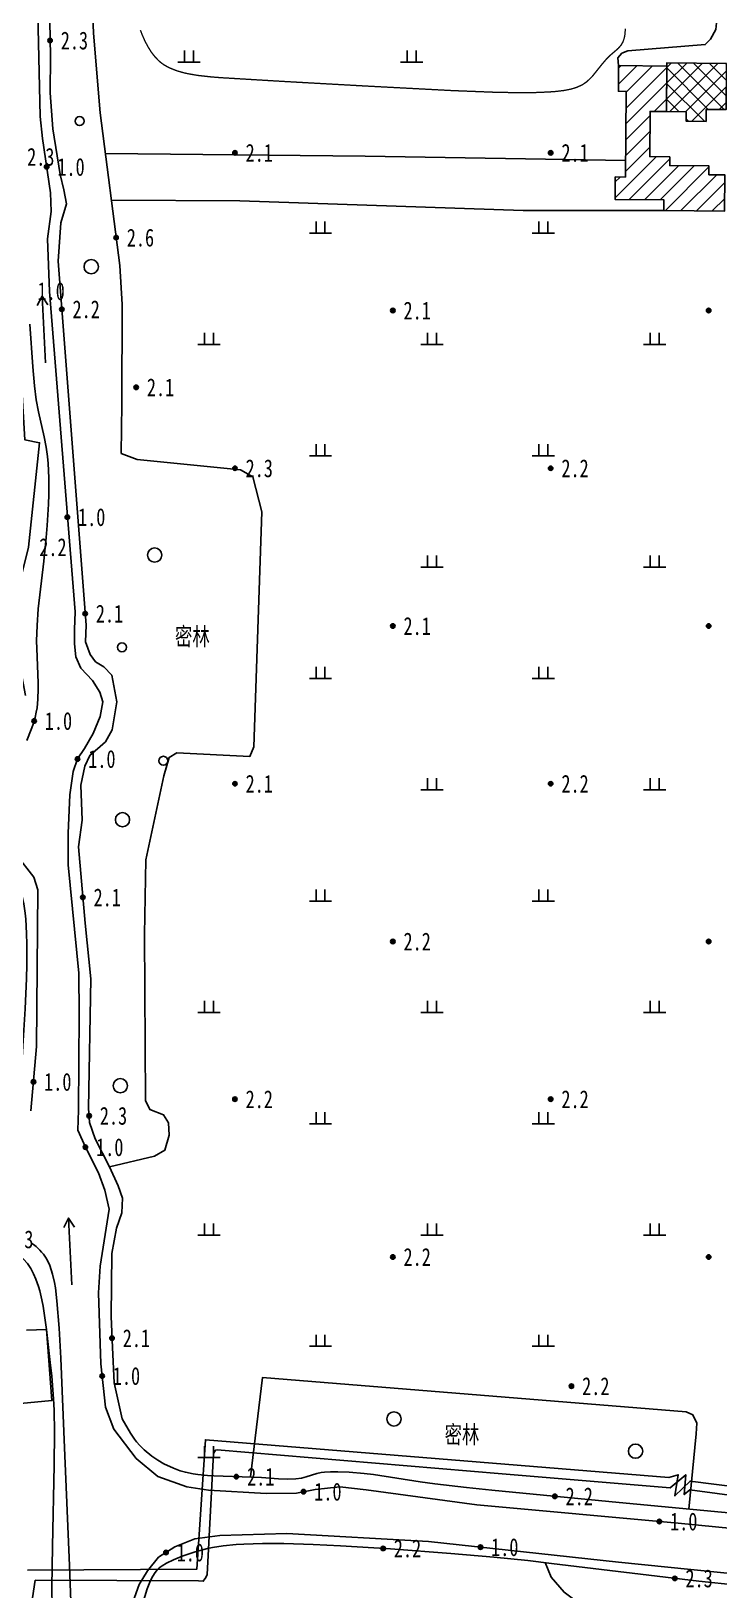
# Model space of a CAD drawing. Header units: metres. Extents: x 494039 to 619385, y 3351420 to 3402703.
# Drawn here: x 586165.7 to 586319.9, y 3394039.4 to 3394389.4 of the extents above; entities that cross this region are included whole.
import ezdxf
from ezdxf.enums import TextEntityAlignment as Align

# ---------------------------------------------------------------- set-up
doc = ezdxf.new("R2010")
doc.units = ezdxf.units.M
for name, pattern in [('2450', [0]), ('5711', [0]), ('8521', [0]), ('8522', [0]), ('9610', [0])]:
    doc.linetypes.add(name, pattern=pattern)
for name, color, linetype in [('210100', 130, 'Continuous'), ('261301', 141, 'Continuous'), ('310300', 8, 'Continuous'), ('310500', 8, 'Continuous'), ('380202', 8, '2450'), ('510301', 8, 'Continuous'), ('546001', 8, 'Continuous'), ('720100', 8, 'Continuous'), ('760201', 8, '8521'), ('760202', 8, '8522'), ('810100', 8, '9610'), ('810302', 8, 'Continuous'), ('810501', 8, 'Continuous')]:
    doc.layers.add(name, color=color, linetype=linetype)
doc.layers.add('710101', color=8, linetype='Continuous', lineweight=0)

# ---------------------------------------------------------------- blocks, each defined once
blk = doc.blocks.new('gc170')
at = {"linetype": 'Continuous'}
blk.add_circle((0, 0), 0.5, dxfattribs=at)
blk = doc.blocks.new('gu')
at = {"flags": 128}
for points in [[(3.75, 0), (-3.75, 0)], [(2.71, -0.6), (3.75, 0), (3.75, 0), (2.71, 0.6)]]:
    blk.add_lwpolyline(points, dxfattribs=at)
blk = doc.blocks.new('p_point')
for radius in [0.25, 0.2, 0.15, 0.1, 0.05]:
    blk.add_circle((0, 0), radius)
blk.add_point((0, 0))
blk = doc.blocks.new('v1')
blk.add_circle((0, 0), 0.8)
blk = doc.blocks.new('vm')
at = {"linetype": 'Continuous'}
for p, q in [((1.25, 0), (-1.25, 0)), ((-0.5, 0), (-0.5, 1.3)), ((0.5, 1.3), (0.5, 0))]:
    blk.add_line(p, q, dxfattribs=at)
blk = doc.blocks.new('1-3&1-4')
at = {"layer": '310300', "linetype": 'Continuous'}
h = blk.add_hatch(dxfattribs=at)
h.set_pattern_fill('ANSI31', color=8, scale=20, style=0)
h.set_pattern_definition([(45, (0, 0), (-1.767766953, 1.767766953), [])])
h.paths.add_polyline_path([(586308.1629, 3394371.3825), (586304.522, 3394371.4174), (586304.4247, 3394361.2603), (586308.9399, 3394361.217), (586308.9211, 3394359.2485), (586317.7222, 3394359.1642), (586317.7033, 3394357.1955), (586321.3032, 3394357.161), (586321.2255, 3394349.0494), (586307.6003, 3394349.18), (586307.6231, 3394351.5607), (586296.6613, 3394351.6657), (586296.7095, 3394356.69), (586298.969, 3394356.6683), (586299.1535, 3394375.9196), (586297.3998, 3394375.9364), (586297.4553, 3394381.721), (586308.261, 3394381.6174)])
at = {"layer": '310500', "linetype": 'Continuous'}
h = blk.add_hatch(dxfattribs=at)
h.set_pattern_fill('ANSI37', color=8, scale=20, style=0)
h.set_pattern_definition([(45, (0, 0), (-1.767766953, 1.767766953), []), (135, (0, 0), (-1.767766953, -1.767766953), [])])
h.paths.add_polyline_path([(586321.6419, 3394382.1683), (586321.543, 3394371.8439), (586317.1067, 3394371.8864), (586317.0808, 3394369.1891), (586312.5845, 3394369.2322), (586312.6047, 3394371.3399), (586308.1629, 3394371.3825), (586308.2675, 3394382.2964)])
at = {"layer": '210100', "color": 141, "linetype": 'Continuous', "elevation": 1.0018, "flags": 128}
blk.add_lwpolyline([(586165.3647, 3394323.6594), (586166.0277, 3394314.077), (586166.4054, 3394309.7763), (586166.7939, 3394306.6665), (586167.2586, 3394303.9643), (586168.5708, 3394298.3617), (586169.0415, 3394295.9997), (586169.3265, 3394293.8979), (586169.47, 3394292.3129), (586169.6142, 3394289.1261), (586169.6009, 3394285.3885), (586169.5283, 3394283.2469), (586169.24, 3394278.4222), (586169.0218, 3394275.7429), (586168.488, 3394270.4004), (586167.2496, 3394259.6771), (586166.9594, 3394255.9313), (586166.8673, 3394252.5111), (586166.8987, 3394250.827), (586167.2318, 3394243.0686), (586167.2428, 3394241.7314), (586167.1652, 3394239.4118), (586166.9629, 3394237.4513), (586166.8009, 3394236.4833), (586166.5327, 3394235.292), (586166.0175, 3394233.5674), (586165.6686, 3394232.587), (586164.6636, 3394230.1299)], dxfattribs=at)
at = {"layer": '210100', "color": 141, "linetype": 'Continuous', "flags": 128}
for points in [[(586165.9503, 3394446.154), (586167.6651, 3394370.2879), (586168.1666, 3394365.3111), (586170.0107, 3394353.1164), (586170.1665, 3394348.9611), (586169.3448, 3394342.8304), (586169.7345, 3394330.9807), (586175.4856, 3394259.0062), (586175.3698, 3394255.0234), (586175.3703, 3394251.8291), (586175.6794, 3394248.9371), (586176.8179, 3394246.3962), (586179.3894, 3394243.5909), (586181.0832, 3394240.9552), (586181.7417, 3394238.8316), (586181.1664, 3394235.4993), (586179.5629, 3394231.6921), (586177.6233, 3394228.3366), (586176.0538, 3394225.9825), (586175.0534, 3394223.1567), (586174.314, 3394217.9598), (586173.9316, 3394209.3504), (586173.9604, 3394202.2088), (586176.3343, 3394177.9008), (586176.4114, 3394168.642), (586176.2988, 3394147.0957), (586176.1419, 3394142.6478), (586177.8221, 3394138.7933), (586180.7913, 3394133.0434), (586182.1835, 3394129.1199), (586183.1234, 3394124.8597), (586181.1515, 3394112.0689), (586180.7618, 3394106.045), (586181.2856, 3394090.1289), (586182.3086, 3394080.4154), (586184.1738, 3394075.4659), (586189.2114, 3394068.8917), (586194.0976, 3394064.8661), (586200.5954, 3394062.505), (586205.4314, 3394061.7516), (586218.3844, 3394061.0332), (586225.2101, 3394061.1229), (586229.3958, 3394061.9464), (586234.9136, 3394062.5428), (586240.8261, 3394061.8658), (586265.6507, 3394058.4375), (586310.7958, 3394054.3475), (586344.3339, 3394051.0428)], [(586511.4108, 3394034.9102), (586490.4228, 3394039.7244), (586469.7729, 3394043.152), (586451.047, 3394044.0794), (586438.936, 3394043.5849), (586402.5189, 3394039.9398), (586385.899, 3394038.5029), (586356.7769, 3394040.1746), (586330.6568, 3394042.1927), (586297.4477, 3394045.608), (586254.8197, 3394050.2267), (586222.9814, 3394052.0599), (586207.949, 3394051.5483), (586202.3652, 3394050.8448), (586197.867, 3394049.034), (586194.2241, 3394046.699), (586191.7574, 3394043.6434), (586189.8499, 3394040.5397), (586187.7619, 3394034.7475)], [(586162.2958, 3394204.5299), (586166.2501, 3394199.4345), (586167.1606, 3394196.5737), (586166.8796, 3394161.3808), (586165.5767, 3394146.9845)], [(586165.6332, 3394117.2979), (586166.7414, 3394116.4544), (586167.6071, 3394115.6699), (586168.0028, 3394115.2495), (586168.388, 3394114.7833), (586168.893, 3394114.0543), (586169.229, 3394113.4752), (586169.8031, 3394112.2444), (586170.4583, 3394110.2528), (586170.878, 3394108.3784), (586171.0811, 3394107.1753), (586171.4424, 3394104.2497), (586171.9412, 3394098.1558), (586172.2947, 3394091.4374), (586173.0931, 3394071.2878), (586174.2197, 3394044.8106), (586174.532, 3394036.7415), (586174.8443, 3394026.3695), (586174.9421, 3394019.6389), (586174.9677, 3394006.2571), (586174.8618, 3393979.7797)]]:
    blk.add_lwpolyline(points, dxfattribs=at)
at = {"layer": '310300', "color": 8, "linetype": 'Continuous', "flags": 128}
blk.add_lwpolyline([(586308.1629, 3394371.3825), (586304.522, 3394371.4174), (586304.4247, 3394361.2603), (586308.9399, 3394361.217), (586308.9211, 3394359.2485), (586317.7222, 3394359.1642), (586317.7033, 3394357.1955), (586321.3032, 3394357.161), (586321.2255, 3394349.0494), (586307.6003, 3394349.18), (586307.6231, 3394351.5607), (586296.6613, 3394351.6657), (586296.7095, 3394356.69), (586298.969, 3394356.6683), (586299.1535, 3394375.9196), (586297.3998, 3394375.9364), (586297.4553, 3394381.721), (586308.261, 3394381.6174)], close=True, dxfattribs=at)
at = {"layer": '310500', "color": 8, "linetype": 'Continuous', "elevation": 10.3881, "flags": 128}
blk.add_lwpolyline([(586321.6419, 3394382.1683), (586321.543, 3394371.8439), (586317.1067, 3394371.8864), (586317.0808, 3394369.1891), (586312.5845, 3394369.2322), (586312.6047, 3394371.3399), (586308.1629, 3394371.3825), (586308.2675, 3394382.2964)], close=True, dxfattribs=at)
at = {"layer": '380202', "color": 8, "linetype": '2450', "flags": 128}
for points, elevation in [([(586135.0158, 3394297.9957), (586135.3891, 3394281.4635), (586140.296, 3394274.8994), (586143.5105, 3394266.7455), (586163.5507, 3394267.5014), (586165.0682, 3394273.5573), (586167.5499, 3394297.0047), (586164.1959, 3394297.6714)], 5.4561), ([(586169.0862, 3394097.817), (586164.6404, 3394097.6822)], 6.4208)]:
    blk.add_lwpolyline(points, dxfattribs=dict(at, elevation=elevation))
blk.add_lwpolyline([(586153.7754, 3394080.3554), (586170.2708, 3394081.8614), (586169.0862, 3394097.817)], dxfattribs=at)
at = {"layer": '546001', "color": 8, "linetype": '5711', "flags": 128}
for points in [[(586341.5681, 3394428.1646), (586351.1365, 3394424.0868), (586352.6038, 3394423.9235), (586387.2579, 3394420.8559), (586390.1174, 3394389.1246), (586390.7478, 3394388.6488), (586391.6759, 3394388.3597), (586423.1478, 3394384.75), (586463.2294, 3394380.3113), (586463.6993, 3394380.0252), (586463.9067, 3394378.703), (586467.3835, 3394334.5181), (586470.6659, 3394288.8779), (586473.2524, 3394257.5658), (586473.834, 3394255.7394), (586469.4861, 3394255.3692), (586473.6057, 3394251.9773), (586474.604, 3394234.9012), (586477.7662, 3394188.6851), (586480.9808, 3394141.9385), (586490.1957, 3394140.7377), (586490.4255, 3394140.107), (586487.6938, 3394121.2456), (586486.9871, 3394120.0751), (586479.984, 3394121.2728), (586460.9175, 3394068.2713), (586449.8442, 3394064.2742), (586406.3668, 3394049.0646), (586344.0682, 3394057.7415), (586313.4395, 3394061.8436), (586312.1928, 3394060.7705), (586312.5003, 3394065.212), (586309.0103, 3394062.2803), (586271.326, 3394065.4619), (586207.4158, 3394070.8154), (586206.9851, 3394070.7119), (586206.5585, 3394070.0179), (586205.1184, 3394042.8259), (586204.8314, 3394042.1199), (586204.2531, 3394041.2985), (586203.1905, 3394041.3616), (586166.5785, 3394041.5259)], [(586164.839, 3394043.8058), (586202.8539, 3394044.0403), (586204.7584, 3394073.1007), (586308.7164, 3394064.5816), (586310.8437, 3394065.2066), (586310.0827, 3394060.467), (586313.5016, 3394063.7908), (586358.9675, 3394058.0497), (586407.0128, 3394051.3979), (586448.5636, 3394066.0699)]]:
    blk.add_lwpolyline(points, dxfattribs=at)
at = {"layer": '546001', "color": 8, "linetype": '5711', "elevation": 5.8705, "flags": 128}
blk.add_lwpolyline([(586166.5785, 3394041.5259), (586165.1244, 3394032.1062), (586133.6098, 3394034.1437), (586132.9318, 3394038.4171), (586057.6623, 3394034.1864)], dxfattribs=at)
at = {"layer": '710101', "color": 8, "linetype": 'Continuous', "const_width": 0.3, "elevation": 2, "flags": 128}
blk.add_lwpolyline([(586190.1577, 3394389.6733), (586190.5575, 3394388.6325), (586191.1482, 3394387.2917), (586191.8091, 3394386.0178), (586192.5471, 3394384.8272), (586193.3715, 3394383.7388), (586194.2945, 3394382.7752), (586194.7975, 3394382.3482), (586195.5303, 3394381.8307), (586196.5839, 3394381.2447), (586198.2992, 3394380.5513), (586199.8262, 3394380.1103), (586200.7758, 3394379.894), (586203.0646, 3394379.5007), (586206.1036, 3394379.1606), (586208.1544, 3394378.9991), (586222.1793, 3394378.1566), (586240.5733, 3394377.1277), (586260.3023, 3394376.0895), (586270.2279, 3394375.7007), (586275.972, 3394375.6214), (586278.8849, 3394375.6621), (586281.8412, 3394375.7882), (586283.3942, 3394375.9029), (586285.2721, 3394376.1313), (586286.7564, 3394376.4291), (586288.0089, 3394376.8088), (586289.3114, 3394377.4024), (586290.3522, 3394378.1172), (586291.5088, 3394379.2438), (586293.8283, 3394382.141), (586294.8367, 3394383.3066), (586295.4998, 3394383.9582), (586297.3746, 3394385.5796), (586298.0527, 3394386.3758), (586298.4266, 3394387.0506), (586298.721, 3394387.9005), (586298.8904, 3394388.8118), (586298.9503, 3394390.0025)], dxfattribs=at)
at = {"layer": '760201', "color": 8, "linetype": '8521', "flags": 128}
for points in [[(586318.5188, 3394445.9881), (586182.6755, 3394443.1039), (586181.5497, 3394442.4694), (586179.849, 3394440.4203), (586178.2635, 3394437.1223), (586177.8687, 3394433.0792), (586179.6241, 3394388.9904), (586181.1476, 3394371.1193), (586185.5059, 3394336.7777), (586186.0386, 3394328.0509), (586185.9954, 3394305.6815), (586185.8294, 3394294.5644)], [(586187.1455, 3393974.0773), (586186.7956, 3393978.705), (586186.5512, 3393983.5944), (586186.4958, 3393986.146), (586186.5059, 3393988.8943), (586186.6699, 3393993.9316), (586187.0766, 3394000.799), (586188.2761, 3394016.6529), (586188.9641, 3394024.2526), (586189.5705, 3394029.4579), (586189.9799, 3394032.2857), (586190.3557, 3394034.4828), (586190.8697, 3394036.8821), (586191.1369, 3394037.9005), (586191.6653, 3394039.5794), (586192.2494, 3394041.0659), (586192.6393, 3394041.9004), (586192.9182, 3394042.4237), (586193.4724, 3394043.2881), (586194.0287, 3394043.9527), (586194.3773, 3394044.2833), (586195.0598, 3394044.7911), (586196.0312, 3394045.3438), (586197.6019, 3394046.0923), (586199.5329, 3394046.9026), (586202.4804, 3394047.9222), (586205.2172, 3394048.6322), (586206.37, 3394048.8628), (586208.6936, 3394049.2258), (586211.6252, 3394049.5299), (586213.3955, 3394049.6491), (586217.5495, 3394049.7887), (586222.3228, 3394049.7783), (586228.9029, 3394049.5803), (586235.0332, 3394049.28), (586246.3039, 3394048.5643), (586259.7705, 3394047.5589), (586269.4804, 3394046.7194), (586277.058, 3394045.9333), (586282.3941, 3394045.3188), (586315.4723, 3394041.299), (586324.0207, 3394040.3871), (586329.8363, 3394039.8778), (586341.3768, 3394039.0506), (586359.0352, 3394037.8771)]]:
    blk.add_lwpolyline(points, dxfattribs=at)
for points, elevation in [([(586297.4553, 3394381.721), (586297.2709, 3394383.4857), (586298.2059, 3394384.5377), (586299.5476, 3394385.0472), (586316.8921, 3394386.4244), (586318.0655, 3394387.626), (586319.2669, 3394389.8422), (586319.6361, 3394393.5969), (586318.5677, 3394407.6633)], 2.9699), ([(586100.6067, 3394206.689), (586108.9733, 3394206.0445), (586116.9587, 3394205.5192), (586123.9785, 3394205.2175), (586135.5979, 3394204.8924), (586141.406, 3394204.6307), (586145.7608, 3394204.2945), (586148.6632, 3394203.9584), (586151.5647, 3394203.491), (586153.0149, 3394203.1928), (586155.1896, 3394202.6433), (586157.6908, 3394201.8107), (586159.0246, 3394201.2185), (586159.5988, 3394200.9111), (586160.4605, 3394200.3616), (586161.2349, 3394199.7317), (586162.0233, 3394198.8528), (586162.5855, 3394197.9779), (586163.2395, 3394196.5187), (586163.6652, 3394195.11), (586164.0092, 3394193.4427), (586164.2913, 3394191.3488), (586164.4238, 3394189.9675), (586164.6263, 3394186.7738), (586164.6999, 3394184.4146), (586164.7054, 3394179.7599), (586164.6349, 3394176.6887), (586164.3404, 3394169.8278), (586163.8144, 3394161.4651), (586163.5228, 3394157.649), (586162.8592, 3394150.563), (586162.5571, 3394148.6433), (586162.2116, 3394147.242), (586161.6564, 3394145.757), (586161.073, 3394144.6362), (586160.3784, 3394143.5646), (586159.5661, 3394142.5153), (586156.8098, 3394139.4777), (586155.7006, 3394138.171), (586154.9506, 3394137.1165), (586154.4229, 3394136.1704), (586154.0129, 3394135.1188), (586153.8607, 3394134.5577), (586153.658, 3394133.3969), (586153.5661, 3394131.9885), (586153.6223, 3394130.1141), (586153.8655, 3394127.7634), (586154.4112, 3394123.9492), (586154.5841, 3394123.0281), (586154.7417, 3394122.3577), (586155.0794, 3394121.2931), (586155.6519, 3394120.1299), (586155.9829, 3394119.656), (586156.4914, 3394119.069), (586157.3723, 3394118.267), (586158.5315, 3394117.4173), (586162.1032, 3394115.1393), (586163.1028, 3394114.397), (586163.9542, 3394113.6298), (586164.818, 3394112.6337), (586165.5542, 3394111.5455), (586166.1813, 3394110.3798), (586166.7156, 3394109.1495), (586167.2742, 3394107.5382), (586167.5603, 3394106.5399), (586168.0432, 3394104.4906), (586168.3118, 3394103.0967), (586168.8074, 3394099.9251), (586169.0862, 3394097.817), (586169.95, 3394090.4676), (586170.2575, 3394087.381), (586170.6574, 3394082.2597), (586170.7837, 3394079.7316), (586170.8885, 3394074.8029), (586170.8389, 3394067.3667), (586170.413, 3394049.1139), (586170.3096, 3394039.9858), (586170.3663, 3394035.3222), (586170.478, 3394030.9432), (586170.9654, 3394014.5338), (586170.9963, 3394007.5796), (586170.8203, 3393997.7325), (586170.4042, 3393981.849)], 2.4975)]:
    blk.add_lwpolyline(points, dxfattribs=dict(at, elevation=elevation))
at = {"layer": '760202', "color": 8, "linetype": '8522', "flags": 128}
for points in [[(586186.0537, 3394077.7825), (586184.304, 3394085.9011), (586183.8804, 3394093.8069), (586183.5916, 3394100.7573), (586183.7699, 3394114.9312), (586184.7852, 3394120.631), (586185.9847, 3394124.019), (586186.1074, 3394127.3307), (586185.1699, 3394130.1143), (586183.2375, 3394134.3913), (586180.0142, 3394140.6377), (586178.7641, 3394144.3494), (586178.5467, 3394147.5658), (586179.0234, 3394176.5725), (586177.7685, 3394189.1159), (586176.2362, 3394206.2578), (586177.0984, 3394212.2103), (586176.7712, 3394220.0788), (586177.6583, 3394224.3958), (586178.8253, 3394226.7735), (586182.3023, 3394229.7969), (586183.8392, 3394232.537), (586184.8987, 3394238.8106), (586183.7384, 3394244.8251), (586181.9294, 3394246.6711), (586180.1123, 3394247.7855), (586178.9035, 3394249.4107), (586177.8588, 3394252.2611), (586177.965, 3394256.0261), (586171.7011, 3394337.8052), (586172.2915, 3394346.4311), (586173.5653, 3394350.6594), (586172.9973, 3394353.8075), (586172.1744, 3394357.2594), (586170.5443, 3394367.5429), (586169.9114, 3394375.5822), (586169.9592, 3394383.8053), (586168.783, 3394446.243)], [(586343.4641, 3394054.6347), (586297.5916, 3394058.9764), (586269.0325, 3394061.7679), (586263.3228, 3394062.3725), (586256.1894, 3394063.2163), (586252.9195, 3394063.6657), (586242.4513, 3394065.251), (586240.3557, 3394065.5115), (586236.9983, 3394065.8148), (586234.475, 3394065.9068), (586232.7893, 3394065.8779), (586231.4363, 3394065.7856), (586230.7166, 3394065.695), (586229.7482, 3394065.5004), (586227.3609, 3394064.7421), (586226.3391, 3394064.4881), (586225.0075, 3394064.2967), (586223.2673, 3394064.222), (586221.1096, 3394064.3044), (586217.3426, 3394064.6009), (586215.1185, 3394064.7141), (586206.6641, 3394064.9427), (586205.2157, 3394065.0377), (586203.0634, 3394065.2652), (586201.9985, 3394065.4293), (586200.2444, 3394065.7993), (586199.0571, 3394066.1389), (586197.5792, 3394066.6814), (586195.4278, 3394067.7051), (586194.0481, 3394068.5109), (586192.723, 3394069.4068), (586191.0016, 3394070.7925), (586190.0012, 3394071.7684), (586189.2512, 3394072.6339), (586188.8161, 3394073.2124), (586187.9558, 3394074.5288), (586186.0537, 3394077.7825)]]:
    blk.add_lwpolyline(points, dxfattribs=at)
at = {"layer": '760202', "color": 8, "linetype": '8522', "elevation": 2.0322, "flags": 128}
blk.add_lwpolyline([(586158.073, 3394425.5335), (586162.3435, 3394394.6412), (586163.1531, 3394366.486), (586160.7817, 3394350.9713), (586161.4798, 3394344.4341), (586164.1959, 3394297.6714), (586167.5499, 3394297.0047), (586165.0682, 3394273.5573), (586163.5507, 3394267.5014), (586162.0048, 3394267.4431), (586163.0017, 3394247.3396), (586164.3917, 3394240.237)], dxfattribs=at)
at = {"layer": '810100', "color": 8, "linetype": '9610', "elevation": 2.7115, "flags": 128}
blk.add_lwpolyline([(586182.313, 3394361.9362), (586240.5696, 3394361.386), (586299.0049, 3394360.4196)], dxfattribs=at)
at = {"layer": '810100', "color": 8, "linetype": '9610', "flags": 128}
for points in [[(586307.6003, 3394349.18), (586276.0428, 3394349.1841), (586212.4948, 3394351.3597), (586183.6412, 3394351.4709)], [(586185.8294, 3394294.5644), (586189.4397, 3394293.2194), (586212.6229, 3394290.9058), (586215.3596, 3394289.3742), (586217.4233, 3394281.4815), (586215.5896, 3394228.7125), (586214.7386, 3394226.5684), (586198.3116, 3394227.366), (586196.6436, 3394226.3274), (586195.4362, 3394222.2087), (586191.3711, 3394203.3258), (586191.0887, 3394186.5483), (586191.3056, 3394149.3014), (586192.251, 3394147.2495), (586195.3576, 3394146.0813), (586196.4344, 3394144.2433), (586196.6403, 3394141.4669), (586195.6136, 3394138.121), (586193.2964, 3394136.7441), (586183.2375, 3394134.3913)], [(586214.8762, 3394064.7211), (586217.5401, 3394087.0433), (586312.5909, 3394079.3571), (586314.1178, 3394078.7062), (586315.0213, 3394076.8276), (586314.8653, 3394074.421), (586313.1954, 3394057.4881)], [(586344.779, 3394034.4898), (586339.7403, 3394030.3827), (586335.317, 3394026.4448), (586330.7416, 3394024.0735), (586327.2413, 3394025.2851), (586317.8926, 3394031.731), (586313.0953, 3394032.6274), (586307.5911, 3394032.6648), (586297.9209, 3394031.0031), (586294.1697, 3394030.8937), (586291.9376, 3394032.0696), (586290.0152, 3394035.2677), (586285.2222, 3394038.8236), (586282.3277, 3394042.2331), (586280.997, 3394045.4763)]]:
    blk.add_lwpolyline(points, dxfattribs=at)
at = {"layer": '261301', "color": 141, "linetype": 'Continuous', "xscale": 2, "yscale": 2}
for p, rotation in [((586168.4754, 3394322.4717, 2.5439), 92.82489238914465), ((586174.4142, 3394115.3882, 1.3203), 92.8592698568525)]:
    blk.add_blockref('gu', p, dxfattribs=dict(at, rotation=rotation))
at = {"layer": '510301', "color": 8, "linetype": 'Continuous', "xscale": 2, "yscale": 2}
for p in [(586176.5089, 3394369.2445, 3.7666), (586186.0141, 3394251.0653, 6.5366), (586195.3077, 3394225.5756, 3.0358)]:
    blk.add_blockref('gc170', p, dxfattribs=at)
at = {"layer": '720100', "color": 8, "linetype": 'Continuous', "xscale": 2, "yscale": 2, "zscale": 2}
for p in [(586169.8924, 3394387.3472, 2.3386), (586211.3617, 3394362.127, 2.1211), (586282.2165, 3394362.1271, 2.0764), (586169.1276, 3394358.9562, 1.0106), (586184.7064, 3394343.0776, 2.597), (586172.5271, 3394326.9836, 2.1602), (586246.7891, 3394326.6996, 2.1207), (586317.6439, 3394326.6998, 2.0863), (586189.2125, 3394309.4603, 2.0553), (586211.3616, 3394291.2722, 2.2651), (586282.2164, 3394291.2723, 2.1787), (586173.7686, 3394280.3052, 1.0106), (586177.7631, 3394258.6318, 2.0531), (586246.7889, 3394255.8448, 2.0628), (586317.6437, 3394255.845, 2.0612), (586166.3121, 3394234.5202, 1.04), (586176.0538, 3394225.9825, 1.0106), (586211.3615, 3394220.4174, 2.1073), (586282.2162, 3394220.4175, 2.155), (586177.2517, 3394194.8976, 2.0888), (586246.7888, 3394184.9901, 2.2046), (586317.6436, 3394184.9902, 2.1586), (586166.1638, 3394153.4724, 1.04), (586211.3613, 3394149.5626, 2.2067), (586282.2161, 3394149.5627, 2.1869), (586178.663, 3394145.8446, 2.3386), (586177.8221, 3394138.7933, 1.0106), (586246.7886, 3394114.1353, 2.1889), (586317.6434, 3394114.1354, 2.1744), (586183.7936, 3394095.8958, 2.0963), (586181.5719, 3394087.4103, 1.0106), (586286.8643, 3394085.1199, 2.204), (586211.6985, 3394064.7936, 2.0531), (586226.7628, 3394061.4284, 1.0106), (586283.147, 3394060.3742, 2.2412), (586306.6011, 3394054.7275, 1.0106), (586244.6138, 3394048.6739, 2.1993), (586266.4489, 3394048.9667, 1.0106), (586195.8963, 3394047.7708, 1.0106), (586310.046, 3394041.9394, 2.3341)]:
    blk.add_blockref('p_point', p, dxfattribs=at)
at = {"layer": '810302', "color": 8, "linetype": 'Continuous', "xscale": 2, "yscale": 2}
for p in [(586201.0381, 3394382.4916), (586251.0381, 3394382.4916), (586230.5637, 3394344.0662), (586280.5637, 3394344.0662), (586205.5637, 3394319.0662), (586255.5637, 3394319.0662), (586305.5637, 3394319.0662), (586230.5637, 3394294.0662), (586280.5637, 3394294.0662), (586255.5637, 3394269.0662), (586305.5637, 3394269.0662), (586230.5637, 3394244.0662), (586280.5637, 3394244.0662), (586255.5637, 3394219.0662), (586305.5637, 3394219.0662), (586230.5637, 3394194.0662), (586280.5637, 3394194.0662), (586205.5637, 3394169.0662), (586255.5637, 3394169.0662), (586305.5637, 3394169.0662), (586230.5637, 3394144.0662), (586280.5637, 3394144.0662), (586205.5637, 3394119.0662), (586255.5637, 3394119.0662), (586305.5637, 3394119.0662), (586230.5637, 3394094.0662), (586280.5637, 3394094.0662), (586205.5637, 3394069.0662)]:
    blk.add_blockref('vm', p, dxfattribs=at)
at = {"layer": '810501', "color": 8, "linetype": 'Continuous', "xscale": 2, "yscale": 2}
for p in [(586179.1256, 3394336.5456, 4.2853), (586193.3581, 3394271.7832, 4.0471), (586186.1457, 3394212.3346, 4.0471), (586185.6524, 3394152.5942, 3.5709), (586247.0526, 3394077.7635, 3.0515), (586301.2497, 3394070.5172, 2.9622)]:
    blk.add_blockref('v1', p, dxfattribs=at)
at = {"color": 8, "linetype": 'Continuous', "width": 0.75}
for p in [(586201.8113, 3394253.6084), (586262.3013, 3394074.3499)]:
    blk.add_text('密林', height=4, dxfattribs=at).set_placement(p, align=Align.MIDDLE)
at = {"layer": '720100', "color": 8, "width": 0.75}
for s, p in [('2.3', (586172.2924, 3394387.3472, 2.3386)), ('2.1', (586213.7617, 3394362.127, 2.1211)), ('2.1', (586284.6165, 3394362.1271, 2.0764)), ('2.3', (586164.7491, 3394361.2263, 2.3137)), ('1.0', (586171.5276, 3394358.9562, 1.0106)), ('2.6', (586187.1064, 3394343.0776, 2.597)), ('1.0', (586167.0724, 3394331.0528, 1.04)), ('2.2', (586174.9271, 3394326.9836, 2.1602)), ('2.1', (586249.1891, 3394326.6996, 2.1207)), ('2.1', (586191.6125, 3394309.4603, 2.0553)), ('2.3', (586213.7616, 3394291.2722, 2.2651)), ('2.2', (586284.6164, 3394291.2723, 2.1787)), ('1.0', (586176.1686, 3394280.3052, 1.0106)), ('2.2', (586167.4682, 3394273.5573, 2.2245)), ('2.1', (586180.1631, 3394258.6318, 2.0531)), ('2.1', (586249.1889, 3394255.8448, 2.0628)), ('1.0', (586168.7121, 3394234.5202, 1.04)), ('1.0', (586178.4538, 3394225.9825, 1.0106)), ('2.1', (586213.7615, 3394220.4174, 2.1073)), ('2.2', (586284.6162, 3394220.4175, 2.155)), ('2.1', (586179.6517, 3394194.8976, 2.0888)), ('2.2', (586249.1888, 3394184.9901, 2.2046)), ('1.0', (586168.5638, 3394153.4724, 1.04)), ('2.2', (586213.7613, 3394149.5626, 2.2067)), ('2.2', (586284.6161, 3394149.5627, 2.1869)), ('2.3', (586181.063, 3394145.8446, 2.3386)), ('1.0', (586180.2221, 3394138.7933, 1.0106)), ('2.3', (586160.027, 3394118.1, 2.2579)), ('2.2', (586249.1886, 3394114.1353, 2.1889)), ('2.1', (586186.1936, 3394095.8958, 2.0963)), ('1.0', (586183.9719, 3394087.4103, 1.0106)), ('2.2', (586289.2643, 3394085.1199, 2.204)), ('2.1', (586214.0985, 3394064.7936, 2.0531)), ('1.0', (586229.1628, 3394061.4284, 1.0106)), ('2.2', (586285.547, 3394060.3742, 2.2412)), ('1.0', (586309.0011, 3394054.7275, 1.0106)), ('1.0', (586198.2963, 3394047.7708, 1.0106)), ('2.2', (586247.0138, 3394048.6739, 2.1993)), ('1.0', (586268.8489, 3394048.9667, 1.0106)), ('2.3', (586312.446, 3394041.9394, 2.3341))]:
    blk.add_text(s, height=4, dxfattribs=at).set_placement(p, align=Align.MIDDLE_LEFT)

msp = doc.modelspace()

# ---------------------------------------------------------------- block references
msp.add_blockref('1-3&1-4', (0, 0))

doc.saveas('drawing.dxf')
